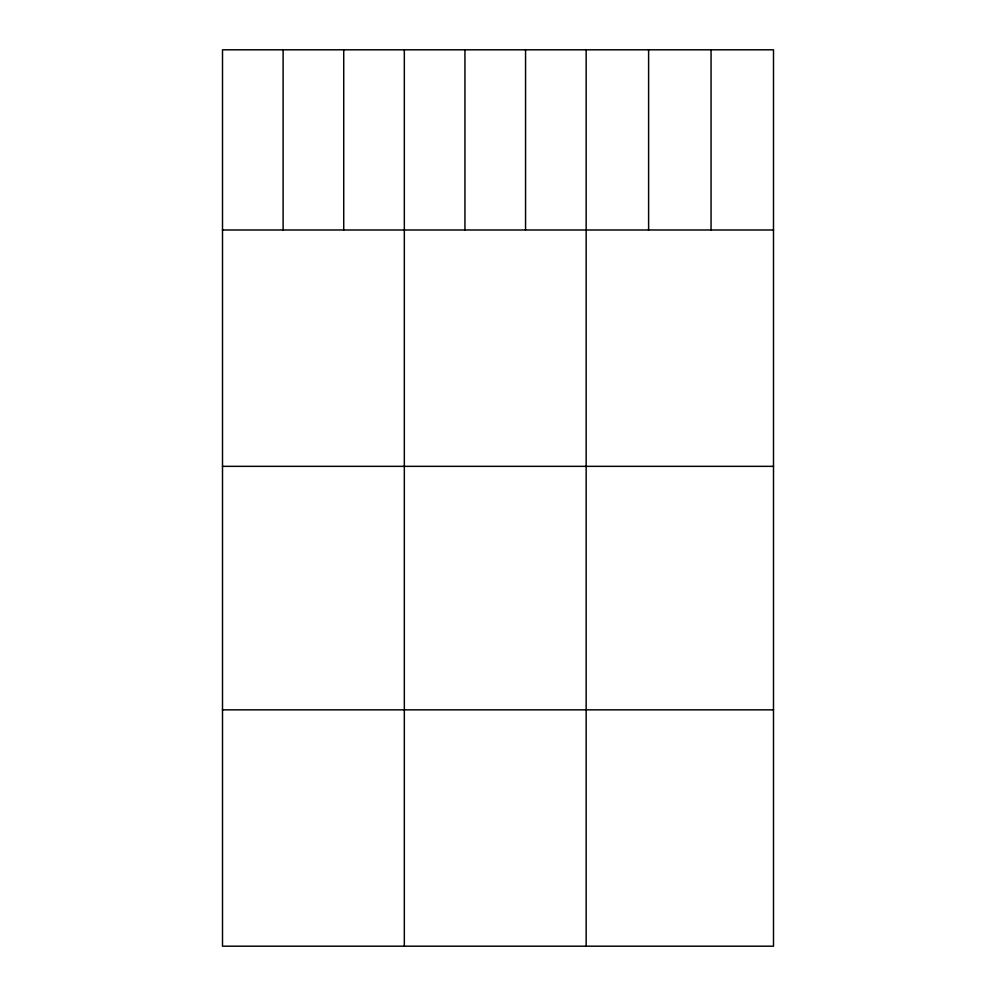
<?xml version="1.0" encoding="UTF-8"?>
<svg xmlns="http://www.w3.org/2000/svg" width="996" height="996" viewBox="0 0 996 996"><rect width="100%" height="100%" fill="white"/><g stroke="black" fill="none" stroke-linecap="round" stroke-linejoin="round"><path stroke-width="1.49" d="M773.494 229.989L773.494 946.2L222.506 946.2L222.506 49.8L773.494 49.8L773.494 229.989L222.506 229.989M222.506 466.34L773.494 466.34M222.506 709.849L773.494 709.849M711.057 49.8L711.057 229.989M648.608 49.8L648.608 229.989M586.158 49.8L586.158 946.2M525.552 49.8L525.552 229.989M464.945 49.8L464.945 229.989M404.326 49.8L404.326 946.2M343.72 49.8L343.72 229.989M283.113 49.8L283.113 229.989"/></g></svg>
